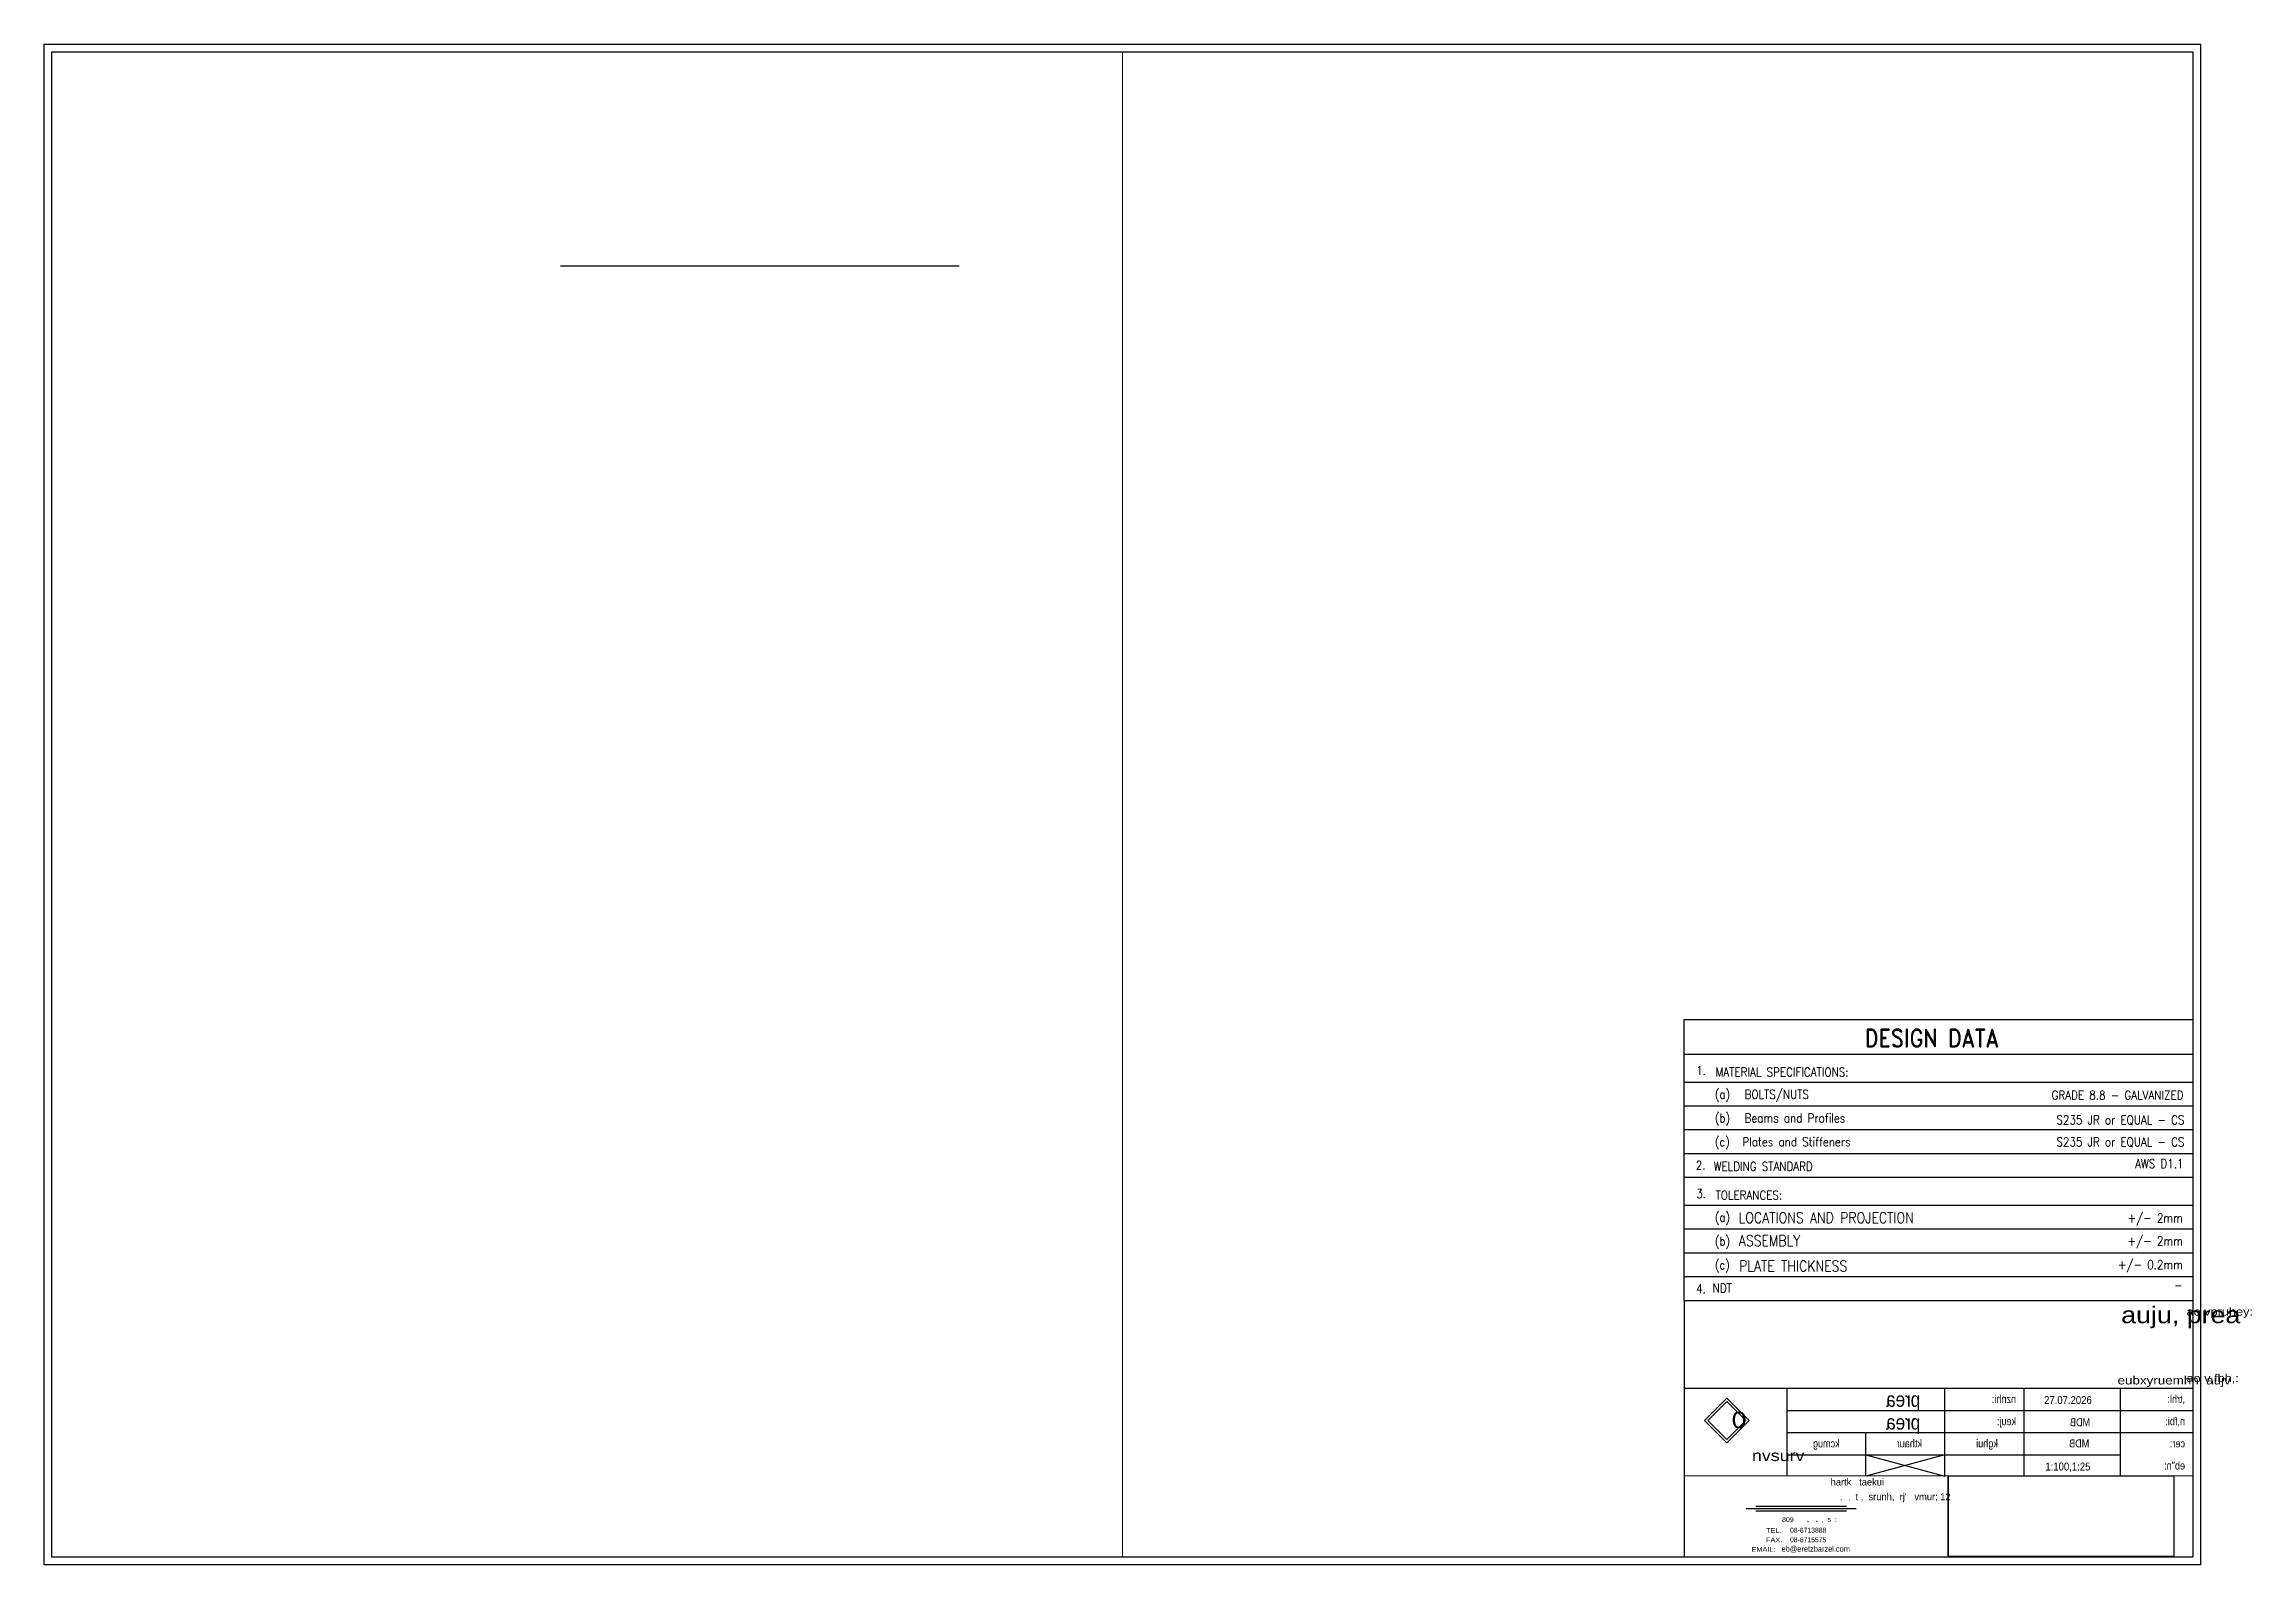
# Paper-space layout 'Layout1' of a CAD drawing. Header units: millimetres. Extents: x 0 to 428, y 0 to 295.
# The model-space entities are those that its viewports show. They can reach past a viewport. Long polylines and large blocks are cut down to what shows.
import ezdxf
from ezdxf.enums import TextEntityAlignment as Align

# ---------------------------------------------------------------- set-up
doc = ezdxf.new("R2010")
doc.units = ezdxf.units.MM
doc.header["$LTSCALE"] = 12
for name, color, linetype in [('M-DIMS', 4, 'Continuous'), ('M-LINE-2', 4, 'Continuous'), ('M-LINE-4', 7, 'Continuous'), ('M-TEXT-2', 4, 'Continuous'), ('M-TEXT-4', 7, 'Continuous'), ('STRIP', 3, 'Continuous')]:
    doc.layers.add(name, color=color, linetype=linetype)
doc.styles.add('FDI-3-16', font='romand.shx', dxfattribs={"width": 0.85})
doc.styles.add('FDI-3-32', font='ROMANS.shx', dxfattribs={"width": 0.85})
doc.styles.add('HEB18', font='HEBREW.shx', dxfattribs={"height": 18})
doc.styles.add('IR13', font='IRON.SHX', dxfattribs={"height": 12})
doc.styles.add('IR16', font='IRON.SHX', dxfattribs={"height": 16})
doc.styles.add('R', font='ROMANC')
doc.styles.add('STANDART', font='TXT')
doc.styles.add('TECHNO', font='TECHNO_M.SHX', dxfattribs={"height": 15})
picture_1 = doc.add_image_def('image1.jpg', size_in_pixel=(1423, 509))

msp = doc.modelspace()

# ---------------------------------------------------------------- linework, layer by layer
at = {"extrusion": (0, -1, 0)}
msp.add_line((-2978.6, -7048.1, 602.8), (-2204.8, -7048.1, 512.1), dxfattribs=at)

psp = doc.layouts.get("Layout1")

# ---------------------------------------------------------------- linework, layer by layer
at = {"color": 0}
for p, q in [((318.28, 105.93), (417.03, 105.93)), ((318.28, 75.28), (318.28, 105.93)), ((318.28, 51.38), (318.28, 75.28)), ((318.28, 51.38), (417.03, 51.38)), ((318.28, 34.35), (417.03, 34.35))]:
    psp.add_line(p, q, dxfattribs=at)
for points in [[(418.53, 295.33), (418.53, 0.07), (0.02, 0.07), (0.02, 295.33)], [(417.03, 293.83), (417.03, 1.57), (1.52, 1.57), (1.52, 293.83)]]:
    psp.add_lwpolyline(points, close=True)
at = {"layer": 'M-LINE-2', "color": 0}
for p, q in [((417.03, 93.74), (318.28, 93.74)), ((417.03, 89.13), (318.28, 89.13)), ((417.03, 84.51), (318.28, 84.51)), ((417.03, 79.89), (318.28, 79.89)), ((417.03, 75.28), (318.28, 75.28)), ((417.03, 69.84), (318.28, 69.84)), ((417.03, 65.23), (318.28, 65.23)), ((417.03, 60.61), (318.28, 60.61)), ((417.03, 56), (318.28, 56)), ((417.01, 17.34), (318.28, 17.32))]:
    psp.add_line(p, q, dxfattribs=at)
at = {"layer": 'M-LINE-4', "color": 0}
psp.add_line((417.03, 99.18), (318.28, 99.18), dxfattribs=at)
at = {"layer": 'STRIP', "color": 0}
for p, q in [((318.28, 51.38), (318.28, 34.35)), ((318.28, 34.35), (318.28, 17.32)), ((338.21, 34.35), (338.21, 17.32)), ((384.24, 34.35), (384.24, 17.32)), ((402.96, 17.32), (402.96, 34.35)), ((338.21, 30.04), (384.24, 30.04)), ((368.89, 17.22), (368.89, 34.25)), ((384.24, 30.04), (417.03, 30.04)), ((338.21, 25.74), (417.03, 25.74)), ((353.55, 17.32), (353.55, 25.74)), ((368.89, 17.32), (368.89, 25.74)), ((338.21, 21.43), (402.96, 21.43)), ((353.55, 21.43), (368.89, 17.32)), ((368.89, 21.43), (353.55, 17.32)), ((318.28, 17.32), (318.28, 1.57)), ((369.52, 17.34), (369.52, 1.67)), ((330.34, 11.01), (351.68, 11.01)), ((332.21, 11.49), (349.81, 11.49)), ((332.21, 10.54), (349.81, 10.54))]:
    psp.add_line(p, q, dxfattribs=at)
for points in [[(322.24, 28.09), (326.59, 23.74), (330.93, 28.09), (326.59, 32.43)], [(322.9, 28.09), (326.59, 24.41), (330.27, 28.09), (326.59, 31.77)]]:
    psp.add_lwpolyline(points, close=True, dxfattribs=at)

# ---------------------------------------------------------------- texts
at = {"layer": 'M-DIMS', "color": 0, "style": 'FDI-3-32', "width": 0.85}
for s, height, p in [('LOCATIONS AND PROJECTION', 2.0874, (328.87, 66.41)), ('ASSEMBLY', 2.087, (328.9, 61.97)), ('PLATE THICKNESS ', 2.0874, (328.97, 57.05))]:
    psp.add_text(s, height=height, rotation=0, dxfattribs=at).set_placement(p)
at = {"layer": 'M-TEXT-2', "color": 0, "style": 'FDI-3-32', "width": 0.85}
for s, height, p in [('1.', 1.731, (322.52, 96.05)), ('GRADE 8.8 - GALVANIZED', 1.7308, (415.21, 91.27)), ('S235 JR or EQUAL - CS', 1.7308, (415.39, 86.46)), ('S235 JR or EQUAL - CS', 1.7308, (415.39, 82.18)), ('2.', 1.731, (322.44, 77.67)), ('AWS D1.1', 1.731, (415.21, 77.97)), ('3.', 1.731, (322.52, 72.15)), ('+/- 2mm', 1.731, (415.07, 67.42)), ('+/- 2mm', 1.731, (415.09, 62.97)), ('+/- 0.2mm', 1.731, (415.09, 58.35)), ('4.', 1.731, (322.52, 53.69)), ('-', 1.73, (415.01, 54.35))]:
    psp.add_text(s, height=height, dxfattribs=at).set_placement(p, align=Align.MIDDLE_RIGHT)
for s, height, p in [('MATERIAL SPECIFICATIONS:', 1.7308, (324.4, 95.74)), ('(a)', 1.731, (324.25, 91.43)), ('BOLTS/NUTS', 1.731, (330.02, 91.43)), ('(b)', 1.731, (324.25, 86.82)), ('Beams and Profiles', 1.7308, (330.02, 86.82)), ('(c)', 1.731, (324.25, 82.2)), ('Plates and Stiffeners', 1.7308, (329.6, 82.2)), ('WELDING STANDARD', 1.7308, (324.03, 77.43)), ('TOLERANCES:', 1.7308, (324.4, 71.85)), ('(a)', 1.731, (324.25, 67.54)), ('(b)', 1.731, (324.25, 62.92)), ('(c)', 1.731, (324.25, 58.3)), ('NDT', 1.731, (323.83, 53.81))]:
    psp.add_text(s, height=height, dxfattribs=at).set_placement(p, align=Align.MIDDLE_LEFT)
at = {"layer": 'M-TEXT-4', "color": 0, "style": 'FDI-3-16', "width": 0.85}
psp.add_text('DESIGN DATA', height=3.4617, dxfattribs=at).set_placement((366.36, 102.35), align=Align.MIDDLE)
at = {"layer": 'STRIP', "color": 0}
for s, height, style, width, p in [('auju, prea', 3.24, 'HEB18', 1.2, (403.11, 46.99)), ('ao vpruhey:', 1.5382, 'HEB18', 1.2, (415.79, 48.47)), ('eubxyruemhh, aujv ', 1.62, 'HEB18', 1.2, (402.41, 35.1)), ('ao v,fbh,:', 1.538, 'HEB18', 1.2, (415.79, 35.55)), ('27.07.2026', 1.538, 'IR13', 0.9, (388.14, 31.3)), ('0', 3.2, 'HEB18', 1.2, (327.52, 26.61)), ('nvsurv', 2.154, 'HEB18', 1.2, (331.46, 20.22)), ('1:100,1:25', 1.538, 'IR13', 0.9, (388.39, 18.39)), ('809', 0.923, 'IR13', 1.1, (337.3, 8.4)), ('.', 1.18, 'IR16', 0.9, (348.56, 12.6)), ('.', 1.18, 'IR16', 0.9, (350.22, 12.6)), ('TEL.', 0.886, 'STANDART', 1.2, (334.18, 6.32)), ('FAX.', 0.886, 'STANDART', 1.2, (334.18, 4.47)), ('08-6713888', 0.96, 'IR13', 0.9, (338.84, 6.32)), ('08-6715575', 0.96, 'IR13', 0.9, (338.84, 4.47)), ('EMAIL:', 0.886, 'STANDART', 1.2, (331.37, 2.63)), ('eb@eretzbarzel.com', 1.1075, 'STANDART', 0.85, (337.2, 2.63))]:
    psp.add_text(s, height=height, dxfattribs=dict(at, style=style, width=width)).set_placement(p)
at = {"layer": 'STRIP', "color": 0, "style": 'TECHNO', "text_generation_flag": 2}
for s, height, p in [('prea', 2.88, (364.1, 30.76)), ('nznhi:', 1.538, (382.71, 31.5)), (',trhl:', 1.538, (415.5, 31.5)), ('prea', 2.88, (364.1, 26.33)), ('keuj:', 1.538, (382.71, 27.19)), ('MDB', 1.538, (397.09, 26.99)), ('n,fbi:', 1.538, (415.5, 27.19)), ('kcmug', 1.538, (348.48, 22.88)), ('kthaur', 1.538, (364.44, 22.88)), ('kghui', 1.538, (379.17, 22.88)), ('MDB', 1.538, (396.92, 22.88)), ('cer:', 1.538, (415.5, 22.88)), ('eb"n:', 1.538, (415.5, 18.58))]:
    psp.add_text(s, height=height, dxfattribs=at).set_placement(p)
at = {"layer": 'STRIP', "color": 0}
for s, height, style, p in [('hartk   taekui', 1.3536, 'HEB18', (346.72, 15.48)), ("t ,  srunh,  rj'   vmur; 12", 1.3536, 'HEB18', (351.56, 12.63)), ('.', 1.15, 'R', (342.09, 8.43)), ('.', 1.15, 'R', (343.77, 8.43)), (',  s  :', 0.96, 'HEB18', (345, 8.45))]:
    psp.add_text(s, height=height, dxfattribs=dict(at, style=style)).set_placement(p)

# ---------------------------------------------------------------- pictures from other files: only their frames are drawn
image = psp.add_image(picture_1, insert=(369.52, 1.67), size_in_units=(43.8, 15.67))
image.dxf.flags = 7

# ---------------------------------------------------------------- viewports
at = {"layer": '0', "view_target_point": (4158.72, -2841.15)}
psp.add_viewport(center=(105.4, 147.7), size=(207.75, 292.259), view_center_point=(-7085.72, -5253.04), view_height=2922.592, dxfattribs=at)

doc.saveas('drawing.dxf')
